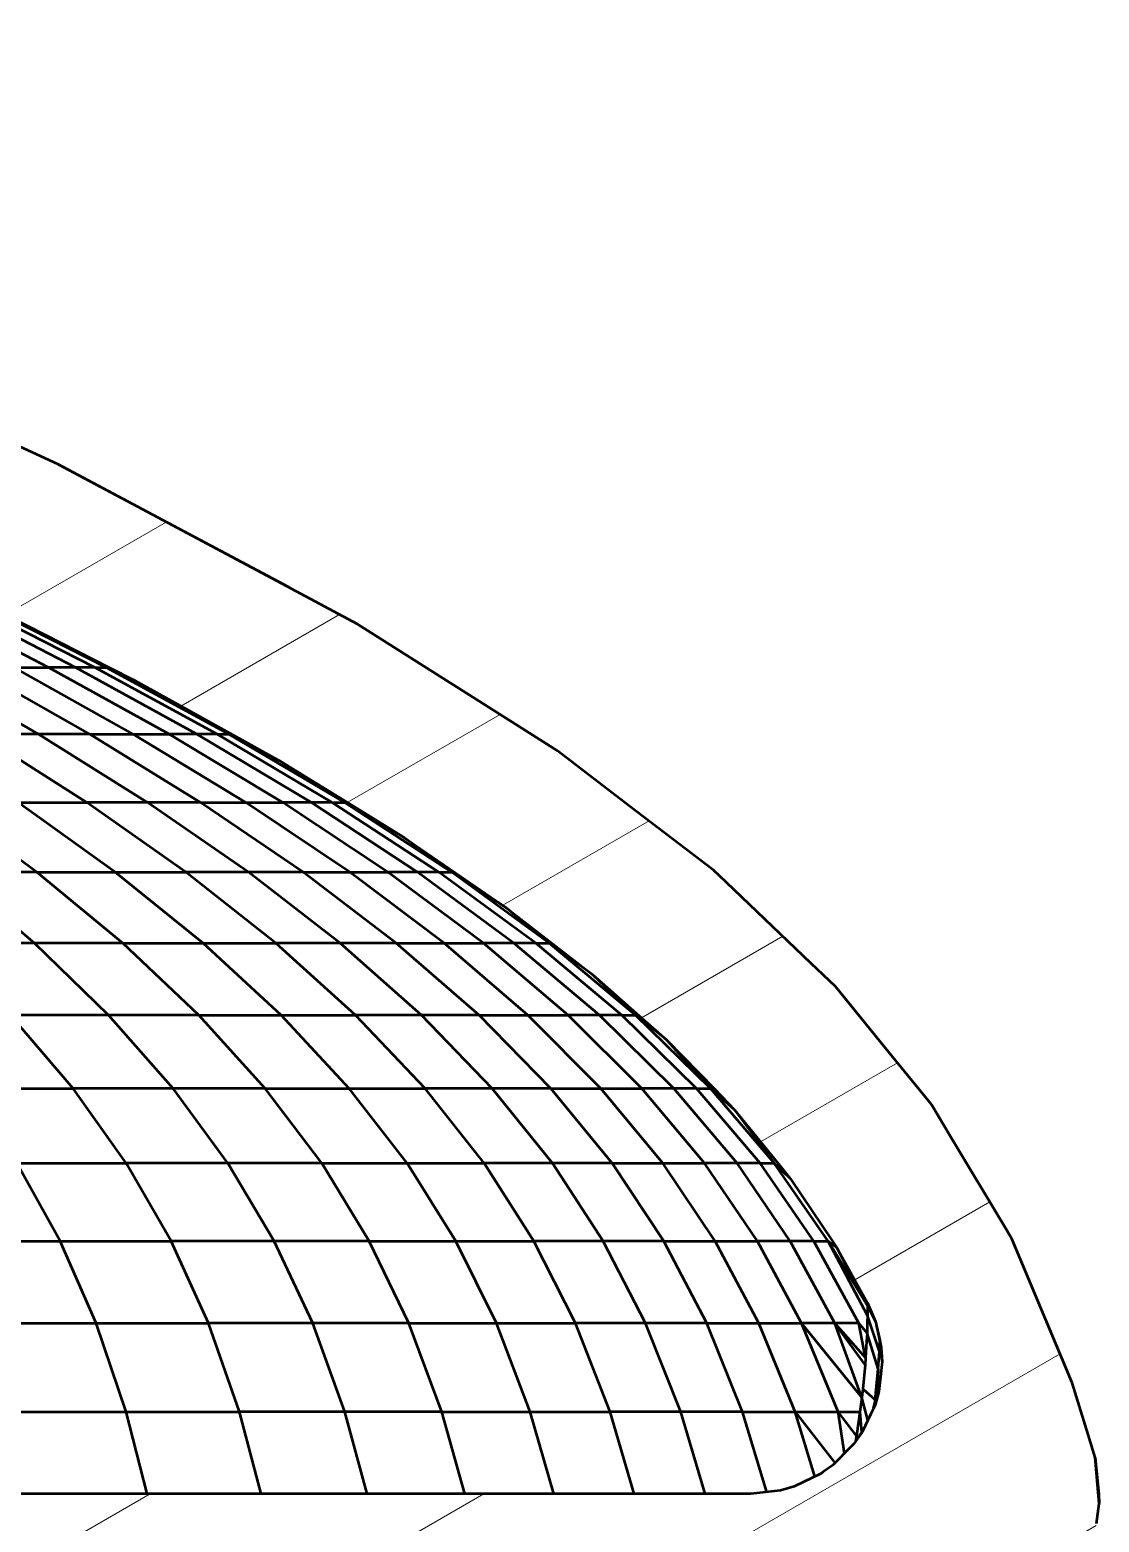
# Model space of a CAD drawing. Header units: millimetres. Extents: x -232 to 1390, y -69 to 653.
# Drawn here: x 228.26 to 248.61, y 326.87 to 355.3 of the extents above; entities that cross this region are included whole.
import ezdxf

# ---------------------------------------------------------------- set-up
doc = ezdxf.new("R2010")
doc.units = ezdxf.units.MM
doc.layers.add('Видимый контур (ГОСТ)', color=7, linetype='Continuous', lineweight=50)
doc.layers.add('Штриховка (ГОСТ)', color=7, linetype='Continuous', lineweight=18)

msp = doc.modelspace()

# ---------------------------------------------------------------- hatches: boundary and pattern name
at = {"layer": 'Штриховка (ГОСТ)'}
h = msp.add_hatch(dxfattribs=at)
h.set_pattern_fill('ANSI31', color=256, scale=25.4, angle=-15, style=0)
h.set_pattern_definition([(30, (0, 0), (-1.5875, 2.74963), [])])
h.paths.add_polyline_path([(243.533, 332.223), (243.621, 332.092), (244.2, 331.053), (244.35, 330.694), (244.424, 330.362), (244.459, 330.201), (244.476, 329.93), (244.444, 329.639), (244.415, 329.363), (244.341, 329.101), (244.264, 328.939), (244.096, 328.587), (243.939, 328.364), (243.892, 328.317), (243.538, 327.96), (243.354, 327.828), (243.316, 327.802), (242.803, 327.553), (242.695, 327.521), (242.542, 327.477), (241.976, 327.412), (214.141, 327.412), (213.094, 327.346), (212.685, 327.269), (212.07, 327.153), (211.36, 326.938), (211.27, 326.9), (210.394, 326.53), (209.949, 326.272), (209.492, 326.008), (208.894, 325.571), (208.748, 325.439), (208.117, 324.866), (207.718, 324.401), (207.439, 324.075), (207.018, 323.464), (206.878, 323.206), (206.519, 322.542), (206.261, 321.88), (206.14, 321.571), (205.946, 320.856), (205.884, 320.468), (205.78, 319.824), (205.741, 319.012), (205.741, 315.86), (205.741, 313.661), (205.741, 312.003), (205.741, 311.233), (205.741, 309.84), (205.741, 308.694), (205.741, 307.715), (205.741, 306.779), (205.741, 305.899), (205.741, 305.113), (205.741, 304.395), (205.741, 303.412), (205.741, 302.731), (205.741, 302.09), (205.741, 301.479), (205.741, 299.59), (205.741, 298.979), (205.741, 298.419), (205.741, 298.386), (205.741, 298.317), (207.245, 298.317), (208.055, 298.317), (208.604, 298.317), (208.741, 298.317), (208.741, 298.633), (208.741, 299.276), (208.741, 301.2), (208.741, 301.843), (208.741, 302.515), (208.741, 303.229), (208.741, 304.234), (208.741, 304.989), (208.741, 305.816), (208.741, 306.744), (208.741, 307.712), (208.741, 308.755), (208.741, 309.986), (208.741, 311.498), (208.741, 312.32), (208.741, 314.166), (208.741, 316.675), (208.741, 320.412), (208.806, 321.131), (208.889, 321.444), (208.966, 321.736), (209.266, 322.393), (209.617, 322.911), (209.924, 323.23), (210.118, 323.432), (210.621, 323.804), (210.746, 323.867), (211.265, 324.13), (211.708, 324.267), (211.863, 324.314), (212.577, 324.408), (212.741, 324.412), (245.612, 324.412), (246.09, 324.45), (246.39, 324.531), (246.693, 324.613), (247.044, 324.775), (247.118, 324.827), (247.559, 325.129), (247.742, 325.308), (247.836, 325.398), (248.204, 325.902), (248.377, 326.247), (248.505, 326.669), (248.558, 326.845), (248.606, 327.228), (248.587, 327.447), (248.53, 328.102), (248.395, 328.543), (248.395, 328.543), (248.095, 329.524), (247.668, 330.545), (247.668, 330.545), (246.948, 332.269), (246.839, 332.45), (246.839, 332.45), (245.777, 334.221), (245.777, 334.221), (245.413, 334.829), (244.542, 335.9), (244.542, 335.9), (243.589, 337.073), (243.127, 337.514), (243.127, 337.514), (241.507, 339.06), (241.507, 339.06), (241.268, 339.288), (239.67, 340.512), (239.67, 340.512), (238.297, 341.564), (237.687, 341.951), (237.687, 341.951), (234.489, 343.979), (233.235, 344.648), (233.235, 344.648), (228.797, 347.019), (228.374, 347.214), (228.374, 347.214), (223.31, 349.546), (223.31, 349.546), (222.149, 350.081), (218.332, 351.61), (218.332, 351.61), (215.485, 352.751), (213.723, 353.335), (213.723, 353.335), (209.929, 354.593), (208.735, 354.96), (208.727, 354.962), (207.511, 355.295), (207.511, 352.19), (208.215, 351.985), (209.019, 351.734), (212.387, 350.657), (212.825, 350.5), (215.603, 349.505), (217.374, 348.8), (219.115, 348.107), (222.324, 346.718), (223.246, 346.319), (226.999, 344.559), (227.345, 344.384), (229.78, 343.144), (230.254, 342.903), (232.115, 341.867), (233.016, 341.365), (234.318, 340.564), (235.347, 339.931), (236.359, 339.237), (237.314, 338.582), (238.21, 337.888), (238.973, 337.298), (239.855, 336.518), (240.374, 336.059), (241.283, 335.123), (241.668, 334.726), (242.503, 333.698), (242.734, 333.414)])
h.paths.add_polyline_path([(124.773, 350.488), (126.323, 351.018), (128.575, 351.734), (129.378, 351.985), (129.955, 352.152), (130.083, 352.19), (130.083, 355.295), (129.915, 355.249), (128.867, 354.962), (128.859, 354.96), (127.665, 354.593), (123.87, 353.338), (123.87, 353.338), (122.243, 352.799), (119.262, 351.609), (119.262, 351.609), (115.59, 350.143), (114.285, 349.543), (114.285, 349.543), (109.22, 347.213), (109.219, 347.213), (108.797, 347.019), (105.902, 345.536), (104.357, 344.653), (104.357, 344.653), (101.684, 343.126), (99.917, 341.938), (99.917, 341.938), (98.302, 340.852), (97.91, 340.532), (97.91, 340.532), (96.094, 339.05), (96.093, 339.05), (95.589, 338.639), (94.481, 337.502), (94.481, 337.502), (93.4, 336.393), (93.042, 335.91), (93.042, 335.91), (91.798, 334.23), (91.798, 334.23), (91.622, 333.993), (90.793, 332.431), (90.793, 332.431), (90.176, 331.266), (89.921, 330.549), (89.921, 330.549), (89.206, 328.54), (89.206, 328.54), (89.096, 328.23), (88.989, 327.614), (88.988, 327.449), (88.987, 327.228), (89.081, 326.666), (89.09, 326.612), (89.217, 326.247), (89.386, 325.941), (89.518, 325.7), (89.758, 325.398), (89.855, 325.312), (90.224, 324.981), (90.474, 324.824), (90.55, 324.775), (91.127, 324.536), (91.2, 324.519), (91.504, 324.45), (91.982, 324.412), (124.853, 324.412), (125.57, 324.347), (125.731, 324.314), (125.885, 324.265), (126.418, 324.093), (126.849, 323.868), (126.973, 323.804), (127.549, 323.367), (127.674, 323.233), (127.976, 322.911), (128.31, 322.407), (128.375, 322.308), (128.627, 321.736), (128.701, 321.443), (128.804, 321.036), (128.853, 320.412), (128.853, 316.9), (128.853, 314.312), (128.853, 312.422), (128.853, 311.605), (128.853, 310.063), (128.853, 308.813), (128.853, 307.756), (128.853, 306.789), (128.853, 305.851), (128.853, 305.016), (128.853, 304.255), (128.853, 303.25), (128.853, 302.531), (128.853, 301.854), (128.853, 301.207), (128.853, 299.283), (128.853, 298.637), (128.853, 298.419), (128.853, 298.317), (129.538, 298.317), (131.853, 298.317), (131.853, 298.389), (131.853, 298.419), (131.853, 298.986), (131.853, 299.601), (131.853, 301.49), (131.853, 302.104), (131.853, 302.749), (131.853, 303.436), (131.853, 304.419), (131.853, 305.143), (131.853, 305.937), (131.853, 306.828), (131.853, 307.762), (131.853, 308.754), (131.853, 309.919), (131.853, 311.34), (131.853, 312.104), (131.853, 313.802), (131.853, 316.069), (131.853, 319.012), (131.788, 320.054), (131.716, 320.469), (131.648, 320.856), (131.354, 321.863), (130.941, 322.819), (130.721, 323.208), (130.576, 323.464), (129.965, 324.318), (129.883, 324.407), (129.258, 325.083), (128.848, 325.442), (128.7, 325.571), (127.842, 326.174), (127.648, 326.277), (126.922, 326.662), (126.325, 326.902), (126.233, 326.938), (125.223, 327.223), (124.91, 327.271), (124.194, 327.379), (123.453, 327.412), (95.618, 327.412), (95.346, 327.427), (94.9, 327.528), (94.79, 327.553), (94.539, 327.657), (94.247, 327.84), (94.056, 327.96), (93.853, 328.141), (93.709, 328.322), (93.498, 328.587), (93.367, 328.825), (93.328, 328.936), (93.179, 329.363), (93.134, 329.631), (93.135, 330.201), (93.17, 330.362), (93.244, 330.694), (93.394, 331.053), (94.063, 332.223), (94.16, 332.393), (95.051, 333.668), (95.082, 333.705), (96.083, 334.9), (96.307, 335.127), (97.272, 336.109), (97.739, 336.538), (99.228, 337.787), (99.377, 337.897), (100.986, 339.085), (101.23, 339.245), (103.063, 340.451), (103.27, 340.573), (105.476, 341.873), (105.78, 342.052), (107.817, 343.138), (108.865, 343.697), (110.252, 344.376), (112.146, 345.304), (115.269, 346.721), (115.903, 347.009), (119.583, 348.559), (120.218, 348.805), (123.034, 349.895)])
h.paths.add_polyline_path([(142.297, 346.317), (140.797, 346.317), (140.797, 346.283), (140.797, 344.875), (140.797, 315.317), (140.846, 315.008), (140.895, 314.699), (141.037, 314.42), (141.179, 314.141), (141.4, 313.92), (141.621, 313.699), (141.9, 313.557), (142.179, 313.415), (142.488, 313.366), (142.797, 313.317), (168.797, 313.317), (194.797, 313.317), (195.106, 313.366), (195.415, 313.415), (195.694, 313.557), (195.973, 313.699), (196.194, 313.92), (196.415, 314.141), (196.557, 314.42), (196.699, 314.699), (196.748, 315.008), (196.797, 315.317), (196.797, 344.875), (196.797, 346.283), (196.797, 346.317), (195.297, 346.317), (193.797, 346.317), (193.797, 346.283), (193.797, 344.895), (193.797, 316.817), (193.785, 316.74), (193.772, 316.662), (193.737, 316.593), (193.701, 316.523), (193.646, 316.468), (193.591, 316.412), (193.521, 316.377), (193.451, 316.341), (193.374, 316.329), (193.297, 316.317), (168.797, 316.317), (144.297, 316.317), (144.22, 316.329), (144.142, 316.341), (144.073, 316.377), (144.003, 316.412), (143.948, 316.468), (143.892, 316.523), (143.857, 316.593), (143.821, 316.662), (143.809, 316.74), (143.797, 316.817), (143.797, 344.895), (143.797, 346.317), (143.628, 346.317)])

# ---------------------------------------------------------------- linework, layer by layer
at = {"layer": 'Видимый контур (ГОСТ)'}
for p, q in [((228.374, 347.214), (223.31, 349.546)), ((228.797, 347.019), (228.374, 347.214)), ((228.374, 347.214), (228.374, 347.214)), ((233.235, 344.648), (228.797, 347.019)), ((228.797, 347.019), (233.177, 344.684)), ((233.235, 344.648), (233.177, 344.684)), ((234.489, 343.979), (233.235, 344.648)), ((233.235, 344.648), (233.235, 344.648)), ((228.612, 343.151), (226.222, 344.389)), ((229.124, 343.151), (226.714, 344.389)), ((229.49, 343.151), (227.065, 344.389)), ((229.71, 343.151), (227.277, 344.389)), ((227.345, 344.384), (229.78, 343.144)), ((237.687, 341.951), (234.489, 343.979)), ((228.42, 341.879), (226.219, 343.151)), ((229.395, 341.879), (227.158, 343.151)), ((230.224, 341.879), (227.956, 343.151)), ((227.956, 343.151), (228.612, 343.151)), ((230.905, 341.879), (228.612, 343.151)), ((229.124, 343.151), (228.612, 343.151)), ((231.436, 341.879), (229.124, 343.151)), ((229.49, 343.151), (229.124, 343.151)), ((231.817, 341.879), (229.49, 343.151)), ((229.49, 343.151), (229.71, 343.151)), ((232.045, 341.879), (229.71, 343.151)), ((230.254, 342.903), (229.71, 343.151)), ((229.78, 343.144), (230.254, 342.903)), ((230.254, 342.903), (232.115, 341.867)), ((238.297, 341.564), (237.687, 341.951)), ((237.687, 341.951), (237.687, 341.951)), ((229.338, 340.578), (227.301, 341.879)), ((228.42, 341.879), (227.301, 341.879)), ((230.496, 340.578), (228.42, 341.879)), ((229.395, 341.879), (228.42, 341.879)), ((231.505, 340.578), (229.395, 341.879)), ((229.395, 341.879), (230.224, 341.879)), ((232.363, 340.578), (230.224, 341.879)), ((230.224, 341.879), (230.905, 341.879)), ((233.067, 340.578), (230.905, 341.879)), ((231.436, 341.879), (230.905, 341.879)), ((233.617, 340.578), (231.436, 341.879)), ((231.817, 341.879), (231.436, 341.879)), ((234.011, 340.578), (231.817, 341.879)), ((231.817, 341.879), (232.045, 341.879)), ((234.248, 340.578), (232.045, 341.879)), ((233.016, 341.365), (232.045, 341.879)), ((232.115, 341.867), (233.016, 341.365)), ((233.016, 341.365), (234.318, 340.564)), ((233.016, 341.365), (234.248, 340.578)), ((239.67, 340.512), (238.297, 341.564)), ((228.389, 339.251), (226.589, 340.578)), ((229.88, 339.251), (228.035, 340.578)), ((228.035, 340.578), (229.338, 340.578)), ((231.224, 339.251), (229.338, 340.578)), ((230.496, 340.578), (229.338, 340.578)), ((232.418, 339.251), (230.496, 340.578)), ((231.505, 340.578), (230.496, 340.578)), ((233.458, 339.251), (231.505, 340.578)), ((231.505, 340.578), (232.363, 340.578)), ((234.343, 339.251), (232.363, 340.578)), ((232.363, 340.578), (233.067, 340.578)), ((233.617, 340.578), (233.067, 340.578)), ((235.069, 339.251), (233.067, 340.578)), ((235.636, 339.251), (233.617, 340.578)), ((234.011, 340.578), (233.617, 340.578)), ((236.042, 339.251), (234.011, 340.578)), ((234.011, 340.578), (234.248, 340.578)), ((236.286, 339.251), (234.248, 340.578)), ((235.347, 339.931), (234.248, 340.578)), ((234.318, 340.564), (235.347, 339.931)), ((241.268, 339.288), (239.67, 340.512)), ((239.67, 340.512), (239.67, 340.512)), ((235.347, 339.931), (236.359, 339.237)), ((236.286, 339.251), (235.347, 339.931)), ((228.343, 337.901), (226.754, 339.251)), ((228.389, 339.251), (226.754, 339.251)), ((230.022, 337.901), (228.389, 339.251)), ((228.389, 339.251), (229.88, 339.251)), ((231.554, 337.901), (229.88, 339.251)), ((229.88, 339.251), (231.224, 339.251)), ((232.935, 337.901), (231.224, 339.251)), ((232.418, 339.251), (231.224, 339.251)), ((234.161, 337.901), (232.418, 339.251)), ((233.458, 339.251), (232.418, 339.251)), ((235.23, 337.901), (233.458, 339.251)), ((233.458, 339.251), (234.343, 339.251)), ((236.139, 337.901), (234.343, 339.251)), ((234.343, 339.251), (235.069, 339.251)), ((236.886, 337.901), (235.069, 339.251)), ((235.636, 339.251), (235.069, 339.251)), ((237.468, 337.901), (235.636, 339.251)), ((236.042, 339.251), (235.636, 339.251)), ((237.885, 337.901), (236.042, 339.251)), ((236.042, 339.251), (236.286, 339.251)), ((238.136, 337.901), (236.286, 339.251)), ((237.314, 338.582), (236.286, 339.251)), ((236.359, 339.237), (237.314, 338.582)), ((241.507, 339.06), (241.268, 339.288)), ((243.127, 337.514), (241.507, 339.06)), ((241.507, 339.06), (241.507, 339.06)), ((237.314, 338.582), (238.21, 337.888)), ((238.136, 337.901), (237.314, 338.582)), ((228.343, 337.901), (226.52, 337.901)), ((229.754, 336.529), (228.343, 337.901)), ((230.022, 337.901), (228.343, 337.901)), ((231.473, 336.529), (230.022, 337.901)), ((230.022, 337.901), (231.554, 337.901)), ((233.041, 336.529), (231.554, 337.901)), ((231.554, 337.901), (232.935, 337.901)), ((234.455, 336.529), (232.935, 337.901)), ((234.161, 337.901), (232.935, 337.901)), ((235.71, 336.529), (234.161, 337.901)), ((235.23, 337.901), (234.161, 337.901)), ((236.804, 336.529), (235.23, 337.901)), ((235.23, 337.901), (236.139, 337.901)), ((237.735, 336.529), (236.139, 337.901)), ((236.139, 337.901), (236.886, 337.901)), ((238.499, 336.529), (236.886, 337.901)), ((237.468, 337.901), (236.886, 337.901)), ((239.095, 336.529), (237.468, 337.901)), ((237.885, 337.901), (237.468, 337.901)), ((239.522, 336.529), (237.885, 337.901)), ((237.885, 337.901), (238.136, 337.901)), ((239.779, 336.529), (238.136, 337.901)), ((238.973, 337.298), (238.136, 337.901)), ((238.21, 337.888), (238.973, 337.298)), ((243.589, 337.073), (243.127, 337.514)), ((243.127, 337.514), (243.127, 337.514)), ((238.973, 337.298), (239.855, 336.518)), ((238.973, 337.298), (239.779, 336.529)), ((244.542, 335.9), (243.589, 337.073)), ((229.076, 335.134), (227.888, 336.529)), ((229.754, 336.529), (227.888, 336.529)), ((230.98, 335.134), (229.754, 336.529)), ((231.473, 336.529), (229.754, 336.529)), ((232.734, 335.134), (231.473, 336.529)), ((231.473, 336.529), (233.041, 336.529)), ((234.334, 335.134), (233.041, 336.529)), ((233.041, 336.529), (234.455, 336.529)), ((235.776, 335.134), (234.455, 336.529)), ((235.71, 336.529), (234.455, 336.529)), ((237.056, 335.134), (235.71, 336.529)), ((236.804, 336.529), (235.71, 336.529)), ((238.172, 335.134), (236.804, 336.529)), ((236.804, 336.529), (237.735, 336.529)), ((239.122, 335.134), (237.735, 336.529)), ((237.735, 336.529), (238.499, 336.529)), ((239.901, 335.134), (238.499, 336.529)), ((239.095, 336.529), (238.499, 336.529)), ((240.51, 335.134), (239.095, 336.529)), ((239.522, 336.529), (239.095, 336.529)), ((240.945, 335.134), (239.522, 336.529)), ((239.522, 336.529), (239.779, 336.529)), ((241.207, 335.134), (239.779, 336.529)), ((240.374, 336.059), (239.779, 336.529)), ((239.855, 336.518), (240.374, 336.059)), ((240.374, 336.059), (241.283, 335.123)), ((240.374, 336.059), (241.207, 335.134)), ((245.413, 334.829), (244.542, 335.9)), ((244.542, 335.9), (244.542, 335.9)), ((227.027, 335.134), (229.076, 335.134)), ((230.98, 335.134), (229.076, 335.134)), ((230.09, 333.707), (229.076, 335.134)), ((232.025, 333.707), (230.98, 335.134)), ((232.734, 335.134), (230.98, 335.134)), ((233.809, 333.707), (232.734, 335.134)), ((232.734, 335.134), (234.334, 335.134)), ((235.436, 333.707), (234.334, 335.134)), ((234.334, 335.134), (235.776, 335.134)), ((237.056, 335.134), (235.776, 335.134)), ((236.902, 333.707), (235.776, 335.134)), ((238.204, 333.707), (237.056, 335.134)), ((238.172, 335.134), (237.056, 335.134)), ((239.339, 333.707), (238.172, 335.134)), ((238.172, 335.134), (239.122, 335.134)), ((240.304, 333.707), (239.122, 335.134)), ((239.122, 335.134), (239.901, 335.134)), ((240.51, 335.134), (239.901, 335.134)), ((241.097, 333.707), (239.901, 335.134)), ((241.715, 333.707), (240.51, 335.134)), ((240.945, 335.134), (240.51, 335.134)), ((242.158, 333.707), (240.945, 335.134)), ((240.945, 335.134), (241.207, 335.134)), ((242.424, 333.707), (241.207, 335.134)), ((241.668, 334.726), (241.207, 335.134)), ((241.283, 335.123), (241.668, 334.726)), ((245.777, 334.221), (245.413, 334.829)), ((241.668, 334.726), (242.503, 333.698)), ((241.668, 334.726), (242.424, 333.707)), ((246.839, 332.45), (245.777, 334.221)), ((245.777, 334.221), (245.777, 334.221)), ((228.006, 333.707), (230.09, 333.707)), ((228.83, 332.227), (228.006, 333.707)), ((230.942, 332.227), (230.09, 333.707)), ((232.025, 333.707), (230.09, 333.707)), ((232.904, 332.227), (232.025, 333.707)), ((233.809, 333.707), (232.025, 333.707)), ((233.809, 333.707), (235.436, 333.707)), ((234.712, 332.227), (233.809, 333.707)), ((235.436, 333.707), (236.902, 333.707)), ((236.362, 332.227), (235.436, 333.707)), ((237.849, 332.227), (236.902, 333.707)), ((238.204, 333.707), (236.902, 333.707)), ((239.169, 332.227), (238.204, 333.707)), ((239.339, 333.707), (238.204, 333.707)), ((239.339, 333.707), (240.304, 333.707)), ((240.319, 332.227), (239.339, 333.707)), ((240.304, 333.707), (241.097, 333.707)), ((241.298, 332.227), (240.304, 333.707)), ((242.102, 332.227), (241.097, 333.707)), ((241.715, 333.707), (241.097, 333.707)), ((242.729, 332.227), (241.715, 333.707)), ((242.158, 333.707), (241.715, 333.707)), ((242.158, 333.707), (242.424, 333.707)), ((243.178, 332.227), (242.158, 333.707)), ((243.448, 332.227), (242.424, 333.707)), ((242.734, 333.414), (242.424, 333.707)), ((242.503, 333.698), (242.734, 333.414)), ((242.734, 333.414), (243.533, 332.223)), ((246.948, 332.269), (246.839, 332.45)), ((246.839, 332.45), (246.839, 332.45)), ((247.668, 330.545), (246.948, 332.269)), ((226.572, 332.227), (228.83, 332.227)), ((229.517, 330.663), (228.83, 332.227)), ((228.83, 332.227), (230.942, 332.227)), ((232.904, 332.227), (230.942, 332.227)), ((231.654, 330.663), (230.942, 332.227)), ((233.639, 330.663), (232.904, 332.227)), ((234.712, 332.227), (232.904, 332.227)), ((235.468, 330.663), (234.712, 332.227)), ((234.712, 332.227), (236.362, 332.227)), ((237.136, 330.663), (236.362, 332.227)), ((236.362, 332.227), (237.849, 332.227)), ((238.64, 330.663), (237.849, 332.227)), ((239.169, 332.227), (237.849, 332.227)), ((239.975, 330.663), (239.169, 332.227)), ((240.319, 332.227), (239.169, 332.227)), ((241.139, 330.663), (240.319, 332.227)), ((240.319, 332.227), (241.298, 332.227)), ((242.129, 330.663), (241.298, 332.227)), ((241.298, 332.227), (242.102, 332.227)), ((242.729, 332.227), (242.102, 332.227)), ((242.942, 330.663), (242.102, 332.227)), ((243.576, 330.663), (242.729, 332.227)), ((243.178, 332.227), (242.729, 332.227)), ((244.03, 330.663), (243.178, 332.227)), ((243.178, 332.227), (243.448, 332.227)), ((244.199, 330.807), (243.448, 332.227)), ((243.621, 332.092), (243.448, 332.227)), ((243.448, 332.227), (244.2, 331)), ((243.533, 332.223), (243.621, 332.092)), ((243.621, 332.092), (244.2, 331.053)), ((244.2, 331), (243.621, 332.092)), ((244.2, 331), (244.199, 330.86)), ((244.199, 330.86), (244.199, 330.807)), ((244.2, 331.053), (244.35, 330.694)), ((244.2, 331.053), (244.2, 331)), ((244.35, 330.694), (244.2, 331)), ((227.234, 330.663), (229.517, 330.663)), ((230.089, 328.976), (229.517, 330.663)), ((229.517, 330.663), (231.654, 330.663)), ((232.246, 328.976), (231.654, 330.663)), ((233.639, 330.663), (231.654, 330.663)), ((234.249, 328.976), (233.639, 330.663)), ((235.468, 330.663), (233.639, 330.663)), ((236.095, 328.976), (235.468, 330.663)), ((235.468, 330.663), (237.136, 330.663)), ((237.779, 328.976), (237.136, 330.663)), ((237.136, 330.663), (238.64, 330.663)), ((239.297, 328.976), (238.64, 330.663)), ((239.975, 330.663), (238.64, 330.663)), ((240.645, 328.976), (239.975, 330.663)), ((241.139, 330.663), (239.975, 330.663)), ((241.82, 328.976), (241.139, 330.663)), ((241.139, 330.663), (242.129, 330.663)), ((242.819, 328.976), (242.129, 330.663)), ((242.129, 330.663), (242.942, 330.663)), ((243.64, 328.976), (242.942, 330.663)), ((244.09, 329.249), (242.942, 330.663)), ((243.576, 330.663), (242.942, 330.663)), ((244.09, 329.249), (243.576, 330.663)), ((244.03, 330.663), (243.576, 330.663)), ((243.576, 330.663), (244.162, 330)), ((244.152, 329.87), (243.576, 330.663)), ((244.162, 330), (244.03, 330.663)), ((244.189, 330.473), (244.03, 330.663)), ((244.194, 330.662), (244.189, 330.473)), ((244.199, 330.807), (244.194, 330.662)), ((244.424, 330.123), (244.199, 330.807)), ((244.35, 330.694), (244.424, 330.362)), ((244.35, 330.694), (244.433, 330.312)), ((244.18, 330.32), (244.162, 330)), ((244.189, 330.473), (244.18, 330.32)), ((244.402, 329.795), (244.189, 330.473)), ((244.424, 330.362), (244.459, 330.201)), ((244.424, 330.123), (244.433, 330.312)), ((244.476, 329.93), (244.433, 330.312)), ((244.459, 330.201), (244.433, 330.312)), ((248.095, 329.524), (247.668, 330.545)), ((247.668, 330.545), (247.668, 330.545)), ((244.162, 330), (244.152, 329.87)), ((244.402, 329.795), (244.424, 330.123)), ((244.459, 330.201), (244.476, 329.93)), ((244.152, 329.87), (244.107, 329.414)), ((244.359, 329.331), (244.402, 329.795)), ((244.402, 329.795), (244.383, 329.305)), ((244.476, 329.93), (244.444, 329.639)), ((244.314, 329.045), (244.426, 329.47)), ((244.341, 329.101), (244.424, 329.449)), ((244.444, 329.639), (244.415, 329.363)), ((248.395, 328.543), (248.095, 329.524)), ((244.09, 329.249), (244.052, 328.973)), ((244.107, 329.414), (244.09, 329.249)), ((244.206, 328.818), (244.09, 329.249)), ((244.107, 329.414), (244.345, 329.204)), ((244.335, 329.122), (244.345, 329.204)), ((244.415, 329.363), (244.341, 329.101)), ((244.345, 329.204), (244.341, 329.146)), ((244.345, 329.204), (244.359, 329.331)), ((227.784, 328.976), (230.089, 328.976)), ((230.487, 327.412), (230.089, 328.976)), ((230.089, 328.976), (232.246, 328.976)), ((234.249, 328.976), (232.246, 328.976)), ((232.657, 327.412), (232.246, 328.976)), ((234.674, 327.412), (234.249, 328.976)), ((236.095, 328.976), (234.249, 328.976)), ((236.532, 327.412), (236.095, 328.976)), ((236.095, 328.976), (237.779, 328.976)), ((238.227, 327.412), (237.779, 328.976)), ((237.779, 328.976), (239.297, 328.976)), ((240.645, 328.976), (239.297, 328.976)), ((239.755, 327.412), (239.297, 328.976)), ((241.111, 327.412), (240.645, 328.976)), ((241.82, 328.976), (240.645, 328.976)), ((242.283, 327.447), (241.82, 328.976)), ((241.82, 328.976), (242.819, 328.976)), ((243.197, 327.744), (242.819, 328.976)), ((242.819, 328.976), (243.64, 328.976)), ((242.819, 328.976), (243.579, 328.002)), ((243.759, 328.183), (243.64, 328.976)), ((243.988, 328.514), (243.64, 328.976)), ((243.64, 328.976), (244.052, 328.973)), ((244.052, 328.973), (243.988, 328.514)), ((244.052, 328.973), (244.085, 328.581)), ((244.264, 328.939), (244.096, 328.587)), ((244.341, 329.101), (244.264, 328.939)), ((244.096, 328.587), (243.939, 328.364)), ((244.041, 328.509), (244.12, 328.638)), ((243.892, 328.317), (243.538, 327.96)), ((243.939, 328.364), (243.892, 328.317)), ((243.988, 328.514), (243.969, 328.406)), ((244.003, 328.454), (243.988, 328.514)), ((248.53, 328.102), (248.395, 328.543)), ((248.395, 328.543), (248.395, 328.543)), ((248.587, 327.447), (248.53, 328.102)), ((248.53, 328.102), (248.602, 327.402)), ((243.316, 327.802), (242.803, 327.553)), ((243.354, 327.828), (243.316, 327.802)), ((243.538, 327.96), (243.354, 327.828)), ((242.542, 327.477), (241.976, 327.412)), ((242.695, 327.521), (242.542, 327.477)), ((242.803, 327.553), (242.695, 327.521)), ((248.606, 327.228), (248.587, 327.447)), ((241.976, 327.412), (214.141, 327.412)), ((248.558, 326.845), (248.606, 327.228)), ((248.602, 327.402), (248.606, 327.228))]:
    msp.add_line(p, q, dxfattribs=at)

doc.saveas('drawing.dxf')
